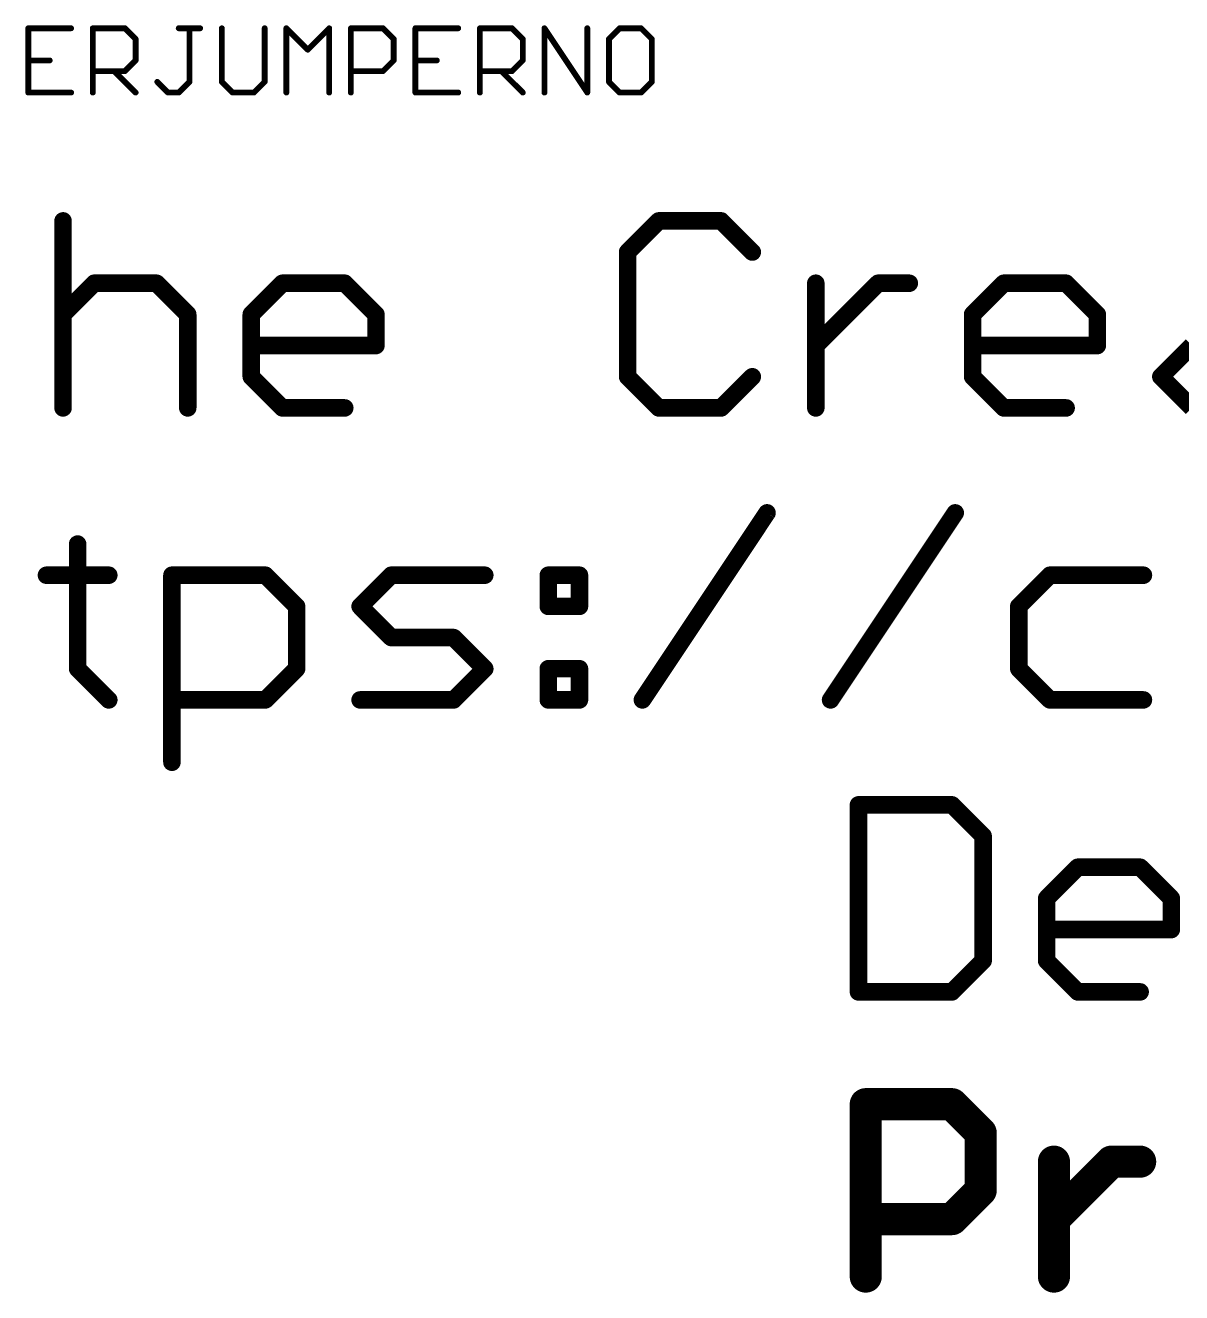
# Model space of a CAD drawing. Extents: x -25 to 82, y -12 to 21.
# Drawn here: x -0.82 to 9.24, y -11.43 to -0.41 of the extents above; entities that cross this region are included whole.
import ezdxf

# ---------------------------------------------------------------- set-up
doc = ezdxf.new("R2010")
doc.units = 0
doc.layers.add('27', color=253, linetype='CONTINUOUS')
doc.layers.add('51', color=53, linetype='CONTINUOUS')

msp = doc.modelspace()

# ---------------------------------------------------------------- linework, layer by layer
at = {"layer": '27', "const_width": 0.0508}
for points in [[(-0.4235, -0.4313), (-0.7964, -0.4313)], [(-0.7964, -0.4313), (-0.7964, -0.9906)], [(-0.2351, -0.9906), (-0.2351, -0.4313)], [(-0.2351, -0.4313), (0.0446, -0.4313)], [(0.0446, -0.4313), (0.1378, -0.5245)], [(0.5127, -0.4313), (0.6991, -0.4313)], [(0.6059, -0.8974), (0.6059, -0.4313)], [(0.8876, -0.4313), (0.8876, -0.8974)], [(1.2604, -0.8974), (1.2604, -0.4313)], [(1.4489, -0.9906), (1.4489, -0.4313)], [(1.4489, -0.4313), (1.6353, -0.6178)], [(1.6353, -0.6178), (1.8217, -0.4313)], [(1.8217, -0.4313), (1.8217, -0.9906)], [(2.0102, -0.9906), (2.0102, -0.4313)], [(2.0102, -0.4313), (2.2898, -0.4313)], [(2.2898, -0.4313), (2.383, -0.5245)], [(2.9443, -0.4313), (2.5715, -0.4313)], [(2.5715, -0.4313), (2.5715, -0.9906)], [(3.1328, -0.9906), (3.1328, -0.4313)], [(3.1328, -0.4313), (3.4124, -0.4313)], [(3.4124, -0.4313), (3.5057, -0.5245)], [(3.6941, -0.9906), (3.6941, -0.4313)], [(3.6941, -0.4313), (4.067, -0.9906)], [(4.067, -0.9906), (4.067, -0.4313)], [(4.3486, -0.4313), (4.2554, -0.5245)], [(4.5351, -0.4313), (4.3486, -0.4313)], [(4.6283, -0.5245), (4.5351, -0.4313)], [(0.1378, -0.5245), (0.1378, -0.711)], [(2.383, -0.5245), (2.383, -0.711)], [(3.5057, -0.5245), (3.5057, -0.711)], [(4.2554, -0.5245), (4.2554, -0.8974)], [(4.6283, -0.8974), (4.6283, -0.5245)], [(-0.7964, -0.711), (-0.6099, -0.711)], [(0.1378, -0.711), (0.0446, -0.8042)], [(2.383, -0.711), (2.2898, -0.8042)], [(2.5715, -0.711), (2.7579, -0.711)], [(3.5057, -0.711), (3.4124, -0.8042)], [(0.0446, -0.8042), (-0.2351, -0.8042)], [(-0.0486, -0.8042), (0.1378, -0.9906)], [(0.3263, -0.8974), (0.4195, -0.9906)], [(0.5127, -0.9906), (0.6059, -0.8974)], [(0.8876, -0.8974), (0.9808, -0.9906)], [(1.1672, -0.9906), (1.2604, -0.8974)], [(2.2898, -0.8042), (2.0102, -0.8042)], [(3.4124, -0.8042), (3.1328, -0.8042)], [(3.3192, -0.8042), (3.5057, -0.9906)], [(4.2554, -0.8974), (4.3486, -0.9906)], [(4.5351, -0.9906), (4.6283, -0.8974)], [(-0.7964, -0.9906), (-0.4235, -0.9906)], [(0.4195, -0.9906), (0.5127, -0.9906)], [(0.9808, -0.9906), (1.1672, -0.9906)], [(2.5715, -0.9906), (2.9443, -0.9906)], [(4.3486, -0.9906), (4.5351, -0.9906)]]:
    msp.add_lwpolyline(points, dxfattribs=at)
at = {"layer": '27', "const_width": 0.0254}
for points in [[(-0.7964, -0.4186, 1), (-0.7964, -0.444)], [(-0.7837, -0.4313, 1), (-0.8091, -0.4313)], [(-0.4235, -0.444, 1), (-0.4235, -0.4186)], [(-0.2224, -0.4313, 1), (-0.2478, -0.4313)], [(-0.2351, -0.4186, 1), (-0.2351, -0.444)], [(0.0536, -0.4223, 1), (0.0356, -0.4403)], [(0.0446, -0.444, 1), (0.0446, -0.4186)], [(0.5127, -0.4186, 1), (0.5127, -0.444)], [(0.6186, -0.4313, 1), (0.5932, -0.4313)], [(0.6991, -0.444, 1), (0.6991, -0.4186)], [(0.9003, -0.4313, 1), (0.8749, -0.4313)], [(1.2731, -0.4313, 1), (1.2477, -0.4313)], [(1.4616, -0.4313, 1), (1.4362, -0.4313)], [(1.4579, -0.4223, 1), (1.4399, -0.4403)], [(1.8344, -0.4313, 1), (1.809, -0.4313)], [(1.8307, -0.4403, 1), (1.8127, -0.4223)], [(2.0229, -0.4313, 1), (1.9975, -0.4313)], [(2.0102, -0.4186, 1), (2.0102, -0.444)], [(2.2988, -0.4223, 1), (2.2808, -0.4403)], [(2.2898, -0.444, 1), (2.2898, -0.4186)], [(2.5715, -0.4186, 1), (2.5715, -0.444)], [(2.5842, -0.4313, 1), (2.5588, -0.4313)], [(2.9443, -0.444, 1), (2.9443, -0.4186)], [(3.1455, -0.4313, 1), (3.1201, -0.4313)], [(3.1328, -0.4186, 1), (3.1328, -0.444)], [(3.4214, -0.4223, 1), (3.4035, -0.4403)], [(3.4124, -0.444, 1), (3.4124, -0.4186)], [(3.7068, -0.4313, 1), (3.6814, -0.4313)], [(3.7047, -0.4243, 1), (3.6835, -0.4384)], [(4.0797, -0.4313, 1), (4.0543, -0.4313)], [(4.3486, -0.4186, 1), (4.3486, -0.444)], [(4.3576, -0.4403, 1), (4.3397, -0.4223)], [(4.544, -0.4223, 1), (4.5261, -0.4403)], [(4.5351, -0.444, 1), (4.5351, -0.4186)], [(0.1505, -0.5245, 1), (0.1251, -0.5245)], [(0.1288, -0.5335, 1), (0.1468, -0.5156)], [(2.3957, -0.5245, 1), (2.3703, -0.5245)], [(2.3741, -0.5335, 1), (2.392, -0.5156)], [(3.5184, -0.5245, 1), (3.493, -0.5245)], [(3.4967, -0.5335, 1), (3.5146, -0.5156)], [(4.2681, -0.5245, 1), (4.2427, -0.5245)], [(4.2464, -0.5156, 1), (4.2644, -0.5335)], [(4.641, -0.5245, 1), (4.6156, -0.5245)], [(4.6193, -0.5335, 1), (4.6373, -0.5156)], [(1.6263, -0.6088, 1), (1.6443, -0.6267)], [(1.6263, -0.6267, 1), (1.6443, -0.6088)], [(-0.7964, -0.6983, 1), (-0.7964, -0.7237)], [(-0.6099, -0.7237, 1), (-0.6099, -0.6983)], [(0.1251, -0.711, 1), (0.1505, -0.711)], [(0.1468, -0.7199, 1), (0.1288, -0.702)], [(2.3703, -0.711, 1), (2.3957, -0.711)], [(2.392, -0.7199, 1), (2.3741, -0.702)], [(2.5715, -0.6983, 1), (2.5715, -0.7237)], [(2.7579, -0.7237, 1), (2.7579, -0.6983)], [(3.493, -0.711, 1), (3.5184, -0.711)], [(3.5146, -0.7199, 1), (3.4967, -0.702)], [(-0.2351, -0.7915, 1), (-0.2351, -0.8169)], [(-0.0396, -0.7952, 1), (-0.0576, -0.8132)], [(0.0356, -0.7952, 1), (0.0536, -0.8132)], [(0.0446, -0.8169, 1), (0.0446, -0.7915)], [(0.3352, -0.8884, 1), (0.3173, -0.9064)], [(0.6149, -0.9064, 1), (0.5969, -0.8884)], [(0.8965, -0.8884, 1), (0.8786, -0.9064)], [(1.2694, -0.9064, 1), (1.2514, -0.8884)], [(2.0102, -0.7915, 1), (2.0102, -0.8169)], [(2.2808, -0.7952, 1), (2.2988, -0.8132)], [(2.2898, -0.8169, 1), (2.2898, -0.7915)], [(3.1328, -0.7915, 1), (3.1328, -0.8169)], [(3.3282, -0.7952, 1), (3.3102, -0.8132)], [(3.4035, -0.7952, 1), (3.4214, -0.8132)], [(3.4124, -0.8169, 1), (3.4124, -0.7915)], [(4.2644, -0.8884, 1), (4.2464, -0.9064)], [(4.6373, -0.9064, 1), (4.6193, -0.8884)], [(-0.7964, -0.9779, 1), (-0.7964, -1.0033)], [(-0.8091, -0.9906, 1), (-0.7837, -0.9906)], [(-0.4235, -1.0033, 1), (-0.4235, -0.9779)], [(-0.2478, -0.9906, 1), (-0.2224, -0.9906)], [(0.1288, -0.9996, 1), (0.1468, -0.9816)], [(0.4195, -0.9779, 1), (0.4195, -1.0033)], [(0.4105, -0.9996, 1), (0.4284, -0.9816)], [(0.5037, -0.9816, 1), (0.5217, -0.9996)], [(0.5127, -1.0033, 1), (0.5127, -0.9779)], [(0.5932, -0.8974, 1), (0.6186, -0.8974)], [(0.8749, -0.8974, 1), (0.9003, -0.8974)], [(0.9808, -0.9779, 1), (0.9808, -1.0033)], [(0.9718, -0.9996, 1), (0.9898, -0.9816)], [(1.1582, -0.9816, 1), (1.1762, -0.9996)], [(1.1672, -1.0033, 1), (1.1672, -0.9779)], [(1.2477, -0.8974, 1), (1.2731, -0.8974)], [(1.4362, -0.9906, 1), (1.4616, -0.9906)], [(1.809, -0.9906, 1), (1.8344, -0.9906)], [(1.9975, -0.9906, 1), (2.0229, -0.9906)], [(2.5715, -0.9779, 1), (2.5715, -1.0033)], [(2.5588, -0.9906, 1), (2.5842, -0.9906)], [(2.9443, -1.0033, 1), (2.9443, -0.9779)], [(3.1201, -0.9906, 1), (3.1455, -0.9906)], [(3.4967, -0.9996, 1), (3.5146, -0.9816)], [(3.6814, -0.9906, 1), (3.7068, -0.9906)], [(4.0543, -0.9906, 1), (4.0797, -0.9906)], [(4.0564, -0.9976, 1), (4.0775, -0.9836)], [(4.2427, -0.8974, 1), (4.2681, -0.8974)], [(4.3486, -0.9779, 1), (4.3486, -1.0033)], [(4.3397, -0.9996, 1), (4.3576, -0.9816)], [(4.5261, -0.9816, 1), (4.544, -0.9996)], [(4.5351, -1.0033, 1), (4.5351, -0.9779)], [(4.6156, -0.8974, 1), (4.641, -0.8974)]]:
    msp.add_lwpolyline(points, format="xyb", dxfattribs=at)
at = {"layer": '51'}
for points, const_width in [([(-0.4936, -2.1068), (-0.4936, -3.7338)], 0.1524), ([(4.689, -2.1068), (4.4179, -2.378)], 0.1524), ([(5.2314, -2.1068), (4.689, -2.1068)], 0.1524), ([(5.5025, -2.378), (5.2314, -2.1068)], 0.1524), ([(4.4179, -2.378), (4.4179, -3.4626)], 0.1524), ([(-0.4936, -2.9203), (-0.2224, -2.6491)], 0.1524), ([(-0.2224, -2.6491), (0.3199, -2.6491)], 0.1524), ([(0.3199, -2.6491), (0.5911, -2.9203)], 0.1524), ([(1.1436, -2.9203), (1.4147, -2.6491)], 0.1524), ([(1.4147, -2.6491), (1.9571, -2.6491)], 0.1524), ([(1.9571, -2.6491), (2.2282, -2.9203)], 0.1524), ([(6.055, -3.7338), (6.055, -2.6491)], 0.1524), ([(6.055, -3.1915), (6.5974, -2.6491)], 0.1524), ([(6.5974, -2.6491), (6.8685, -2.6491)], 0.1524), ([(7.4193, -2.9203), (7.6905, -2.6491)], 0.1524), ([(7.6905, -2.6491), (8.2328, -2.6491)], 0.1524), ([(8.2328, -2.6491), (8.504, -2.9203)], 0.1524), ([(0.5911, -2.9203), (0.5911, -3.7338)], 0.1524), ([(1.1436, -3.4626), (1.1436, -2.9203)], 0.1524), ([(2.2282, -2.9203), (2.2282, -3.1915)], 0.1524), ([(7.4193, -3.4626), (7.4193, -2.9203)], 0.1524), ([(8.504, -2.9203), (8.504, -3.1915)], 0.1524), ([(2.2282, -3.1915), (1.1436, -3.1915)], 0.1524), ([(8.504, -3.1915), (7.4193, -3.1915)], 0.1524), ([(9.0565, -3.4626), (9.3276, -3.1915)], 0.1524), ([(1.4147, -3.7338), (1.1436, -3.4626)], 0.1524), ([(4.4179, -3.4626), (4.689, -3.7338)], 0.1524), ([(5.2314, -3.7338), (5.5025, -3.4626)], 0.1524), ([(7.6905, -3.7338), (7.4193, -3.4626)], 0.1524), ([(9.3276, -3.7338), (9.0565, -3.4626)], 0.1524), ([(1.9571, -3.7338), (1.4147, -3.7338)], 0.1524), ([(4.689, -3.7338), (5.2314, -3.7338)], 0.1524), ([(8.2328, -3.7338), (7.6905, -3.7338)], 0.1524), ([(4.5463, -6.2738), (5.6309, -4.6468)], 0.1524), ([(6.1834, -6.2738), (7.2681, -4.6468)], 0.1524), ([(-0.3669, -4.918), (-0.3669, -6.0026)], 0.1524), ([(-0.6381, -5.1891), (-0.0957, -5.1891)], 0.1524), ([(0.4534, -6.8161), (0.4534, -5.1891)], 0.1524), ([(0.4534, -5.1891), (1.2669, -5.1891)], 0.1524), ([(1.2669, -5.1891), (1.538, -5.4603)], 0.1524), ([(2.0905, -5.4603), (2.3617, -5.1891)], 0.1524), ([(2.3617, -5.1891), (3.1752, -5.1891)], 0.1524), ([(3.7277, -5.1891), (3.9989, -5.1891)], 0.1524), ([(3.7277, -5.4603), (3.7277, -5.1891)], 0.1524), ([(3.9989, -5.1891), (3.9989, -5.4603)], 0.1524), ([(8.0918, -5.1891), (7.8206, -5.4603)], 0.1524), ([(8.9053, -5.1891), (8.0918, -5.1891)], 0.1524), ([(1.538, -5.4603), (1.538, -6.0026)], 0.1524), ([(2.3617, -5.7315), (2.0905, -5.4603)], 0.1524), ([(3.9989, -5.4603), (3.7277, -5.4603)], 0.1524), ([(7.8206, -5.4603), (7.8206, -6.0026)], 0.1524), ([(2.904, -5.7315), (2.3617, -5.7315)], 0.1524), ([(3.1752, -6.0026), (2.904, -5.7315)], 0.1524), ([(-0.3669, -6.0026), (-0.0957, -6.2738)], 0.1524), ([(1.538, -6.0026), (1.2669, -6.2738)], 0.1524), ([(2.904, -6.2738), (3.1752, -6.0026)], 0.1524), ([(3.7277, -6.0026), (3.9989, -6.0026)], 0.1524), ([(3.7277, -6.2738), (3.7277, -6.0026)], 0.1524), ([(3.9989, -6.0026), (3.9989, -6.2738)], 0.1524), ([(7.8206, -6.0026), (8.0918, -6.2738)], 0.1524), ([(1.2669, -6.2738), (0.4534, -6.2738)], 0.1524), ([(2.0905, -6.2738), (2.904, -6.2738)], 0.1524), ([(3.9989, -6.2738), (3.7277, -6.2738)], 0.1524), ([(8.0918, -6.2738), (8.9053, -6.2738)], 0.1524), ([(6.4262, -7.1868), (6.4262, -8.8138)], 0.1524), ([(7.2397, -7.1868), (6.4262, -7.1868)], 0.1524), ([(7.5109, -7.458), (7.2397, -7.1868)], 0.1524), ([(7.5109, -8.5426), (7.5109, -7.458)], 0.1524), ([(8.0634, -8.0003), (8.3345, -7.7291)], 0.1524), ([(8.3345, -7.7291), (8.8769, -7.7291)], 0.1524), ([(8.8769, -7.7291), (9.148, -8.0003)], 0.1524), ([(8.0634, -8.5426), (8.0634, -8.0003)], 0.1524), ([(9.148, -8.0003), (9.148, -8.2715)], 0.1524), ([(9.148, -8.2715), (8.0634, -8.2715)], 0.1524), ([(7.2397, -8.8138), (7.5109, -8.5426)], 0.1524), ([(8.3345, -8.8138), (8.0634, -8.5426)], 0.1524), ([(6.4262, -8.8138), (7.2397, -8.8138)], 0.1524), ([(8.8769, -8.8138), (8.3345, -8.8138)], 0.1524), ([(6.4897, -11.2903), (6.4897, -9.7904)], 0.2794), ([(6.4897, -9.7904), (7.2396, -9.7904)], 0.2794), ([(7.2396, -9.7904), (7.4896, -10.0404)], 0.2794), ([(7.4896, -10.0404), (7.4896, -10.5404)], 0.2794), ([(8.1269, -11.2903), (8.1269, -10.2904)], 0.2794), ([(8.1269, -10.7903), (8.6268, -10.2904)], 0.2794), ([(8.6268, -10.2904), (8.8768, -10.2904)], 0.2794), ([(7.4896, -10.5404), (7.2396, -10.7903)], 0.2794), ([(7.2396, -10.7903), (6.4897, -10.7903)], 0.2794)]:
    msp.add_lwpolyline(points, dxfattribs=dict(at, const_width=const_width))
for points, const_width in [([(-0.4555, -2.1068, 1), (-0.5317, -2.1068)], 0.0762), ([(4.689, -2.0687, 1), (4.689, -2.1449)], 0.0762), ([(4.716, -2.1338, 1), (4.6621, -2.0799)], 0.0762), ([(5.2583, -2.0799, 1), (5.2044, -2.1338)], 0.0762), ([(5.2314, -2.1449, 1), (5.2314, -2.0687)], 0.0762), ([(4.3909, -2.351, 1), (4.4448, -2.4049)], 0.0762), ([(4.456, -2.378, 1), (4.3798, -2.378)], 0.0762), ([(5.4756, -2.4049, 1), (5.5295, -2.351)], 0.0762), ([(-0.2224, -2.611, 1), (-0.2224, -2.6872)], 0.0762), ([(-0.1955, -2.6761, 1), (-0.2494, -2.6222)], 0.0762), ([(0.3468, -2.6222, 1), (0.293, -2.6761)], 0.0762), ([(0.3199, -2.6872, 1), (0.3199, -2.611)], 0.0762), ([(1.4147, -2.611, 1), (1.4147, -2.6872)], 0.0762), ([(1.4417, -2.6761, 1), (1.3878, -2.6222)], 0.0762), ([(1.984, -2.6222, 1), (1.9301, -2.6761)], 0.0762), ([(1.9571, -2.6872, 1), (1.9571, -2.611)], 0.0762), ([(6.0931, -2.6491, 1), (6.0169, -2.6491)], 0.0762), ([(6.5974, -2.611, 1), (6.5974, -2.6872)], 0.0762), ([(6.6243, -2.6761, 1), (6.5704, -2.6222)], 0.0762), ([(6.8685, -2.6872, 1), (6.8685, -2.611)], 0.0762), ([(7.6905, -2.611, 1), (7.6905, -2.6872)], 0.0762), ([(7.7174, -2.6761, 1), (7.6635, -2.6222)], 0.0762), ([(8.2598, -2.6222, 1), (8.2059, -2.6761)], 0.0762), ([(8.2328, -2.6872, 1), (8.2328, -2.611)], 0.0762), ([(-0.5205, -2.8934, 1), (-0.4667, -2.9472)], 0.0762), ([(0.6292, -2.9203, 1), (0.553, -2.9203)], 0.0762), ([(0.5641, -2.9472, 1), (0.618, -2.8934)], 0.0762), ([(1.1817, -2.9203, 1), (1.1055, -2.9203)], 0.0762), ([(1.1166, -2.8934, 1), (1.1705, -2.9472)], 0.0762), ([(2.2663, -2.9203, 1), (2.1901, -2.9203)], 0.0762), ([(2.2013, -2.9472, 1), (2.2552, -2.8934)], 0.0762), ([(7.4574, -2.9203, 1), (7.3812, -2.9203)], 0.0762), ([(7.3924, -2.8934, 1), (7.4463, -2.9472)], 0.0762), ([(8.5421, -2.9203, 1), (8.4659, -2.9203)], 0.0762), ([(8.477, -2.9472, 1), (8.5309, -2.8934)], 0.0762), ([(1.1436, -3.1534, 1), (1.1436, -3.2296)], 0.0762), ([(2.1901, -3.1915, 1), (2.2663, -3.1915)], 0.0762), ([(2.2282, -3.2296, 1), (2.2282, -3.1534)], 0.0762), ([(6.0281, -3.1645, 1), (6.082, -3.2184)], 0.0762), ([(7.4193, -3.1534, 1), (7.4193, -3.2296)], 0.0762), ([(8.4659, -3.1915, 1), (8.5421, -3.1915)], 0.0762), ([(8.504, -3.2296, 1), (8.504, -3.1534)], 0.0762), ([(1.1705, -3.4357, 1), (1.1166, -3.4896)], 0.0762), ([(4.4448, -3.4357, 1), (4.3909, -3.4896)], 0.0762), ([(5.5295, -3.4896, 1), (5.4756, -3.4357)], 0.0762), ([(7.4463, -3.4357, 1), (7.3924, -3.4896)], 0.0762), ([(9.0834, -3.4357, 1), (9.0295, -3.4896)], 0.0762), ([(9.0295, -3.4357, 1), (9.0834, -3.4896)], 0.0762), ([(1.1055, -3.4626, 1), (1.1817, -3.4626)], 0.0762), ([(4.3798, -3.4626, 1), (4.456, -3.4626)], 0.0762), ([(7.3812, -3.4626, 1), (7.4574, -3.4626)], 0.0762), ([(-0.5317, -3.7338, 1), (-0.4555, -3.7338)], 0.0762), ([(0.553, -3.7338, 1), (0.6292, -3.7338)], 0.0762), ([(1.4147, -3.6957, 1), (1.4147, -3.7719)], 0.0762), ([(1.3878, -3.7607, 1), (1.4417, -3.7069)], 0.0762), ([(1.9571, -3.7719, 1), (1.9571, -3.6957)], 0.0762), ([(4.689, -3.6957, 1), (4.689, -3.7719)], 0.0762), ([(4.6621, -3.7607, 1), (4.716, -3.7069)], 0.0762), ([(5.2044, -3.7069, 1), (5.2583, -3.7607)], 0.0762), ([(5.2314, -3.7719, 1), (5.2314, -3.6957)], 0.0762), ([(6.0169, -3.7338, 1), (6.0931, -3.7338)], 0.0762), ([(7.6905, -3.6957, 1), (7.6905, -3.7719)], 0.0762), ([(7.6635, -3.7607, 1), (7.7174, -3.7069)], 0.0762), ([(8.2328, -3.7719, 1), (8.2328, -3.6957)], 0.0762), ([(5.6626, -4.6679, 1), (5.5992, -4.6257)], 0.0762), ([(7.2998, -4.6679, 1), (7.2364, -4.6257)], 0.0762), ([(-0.3288, -4.918, 1), (-0.405, -4.918)], 0.0762), ([(-0.6381, -5.151, 1), (-0.6381, -5.2272)], 0.0762), ([(-0.0957, -5.2272, 1), (-0.0957, -5.151)], 0.0762), ([(0.4915, -5.1891, 1), (0.4153, -5.1891)], 0.0762), ([(0.4534, -5.151, 1), (0.4534, -5.2272)], 0.0762), ([(1.2938, -5.1622, 1), (1.2399, -5.2161)], 0.0762), ([(1.2669, -5.2272, 1), (1.2669, -5.151)], 0.0762), ([(2.3617, -5.151, 1), (2.3617, -5.2272)], 0.0762), ([(2.3886, -5.2161, 1), (2.3348, -5.1622)], 0.0762), ([(3.1752, -5.2272, 1), (3.1752, -5.151)], 0.0762), ([(3.7277, -5.151, 1), (3.7277, -5.2272)], 0.0762), ([(3.7658, -5.1891, 1), (3.6896, -5.1891)], 0.0762), ([(4.037, -5.1891, 1), (3.9608, -5.1891)], 0.0762), ([(3.9989, -5.2272, 1), (3.9989, -5.151)], 0.0762), ([(8.0918, -5.151, 1), (8.0918, -5.2272)], 0.0762), ([(8.1187, -5.2161, 1), (8.0648, -5.1622)], 0.0762), ([(8.9053, -5.2272, 1), (8.9053, -5.151)], 0.0762), ([(1.5761, -5.4603, 1), (1.4999, -5.4603)], 0.0762), ([(1.5111, -5.4872, 1), (1.565, -5.4334)], 0.0762), ([(2.1175, -5.4334, 1), (2.0636, -5.4872)], 0.0762), ([(2.0636, -5.4334, 1), (2.1175, -5.4872)], 0.0762), ([(3.7277, -5.4222, 1), (3.7277, -5.4984)], 0.0762), ([(3.9989, -5.4984, 1), (3.9989, -5.4222)], 0.0762), ([(7.8587, -5.4603, 1), (7.7825, -5.4603)], 0.0762), ([(7.7936, -5.4334, 1), (7.8475, -5.4872)], 0.0762), ([(3.6896, -5.4603, 1), (3.7658, -5.4603)], 0.0762), ([(3.9608, -5.4603, 1), (4.037, -5.4603)], 0.0762), ([(2.3617, -5.6934, 1), (2.3617, -5.7696)], 0.0762), ([(2.3348, -5.7584, 1), (2.3886, -5.7045)], 0.0762), ([(2.931, -5.7045, 1), (2.8771, -5.7584)], 0.0762), ([(2.904, -5.7696, 1), (2.904, -5.6934)], 0.0762), ([(-0.3399, -5.9757, 1), (-0.3938, -6.0296)], 0.0762), ([(1.565, -6.0296, 1), (1.5111, -5.9757)], 0.0762), ([(3.2021, -6.0296, 1), (3.1483, -5.9757)], 0.0762), ([(3.1483, -6.0296, 1), (3.2021, -5.9757)], 0.0762), ([(3.7277, -5.9645, 1), (3.7277, -6.0407)], 0.0762), ([(3.7658, -6.0026, 1), (3.6896, -6.0026)], 0.0762), ([(4.037, -6.0026, 1), (3.9608, -6.0026)], 0.0762), ([(3.9989, -6.0407, 1), (3.9989, -5.9645)], 0.0762), ([(7.8475, -5.9757, 1), (7.7936, -6.0296)], 0.0762), ([(-0.405, -6.0026, 1), (-0.3288, -6.0026)], 0.0762), ([(1.4999, -6.0026, 1), (1.5761, -6.0026)], 0.0762), ([(7.7825, -6.0026, 1), (7.8587, -6.0026)], 0.0762), ([(-0.1227, -6.3007, 1), (-0.0688, -6.2469)], 0.0762), ([(0.4534, -6.2357, 1), (0.4534, -6.3119)], 0.0762), ([(1.2399, -6.2469, 1), (1.2938, -6.3007)], 0.0762), ([(1.2669, -6.3119, 1), (1.2669, -6.2357)], 0.0762), ([(2.0905, -6.2357, 1), (2.0905, -6.3119)], 0.0762), ([(2.8771, -6.2469, 1), (2.931, -6.3007)], 0.0762), ([(2.904, -6.3119, 1), (2.904, -6.2357)], 0.0762), ([(3.7277, -6.2357, 1), (3.7277, -6.3119)], 0.0762), ([(3.6896, -6.2738, 1), (3.7658, -6.2738)], 0.0762), ([(3.9608, -6.2738, 1), (4.037, -6.2738)], 0.0762), ([(3.9989, -6.3119, 1), (3.9989, -6.2357)], 0.0762), ([(4.5146, -6.2527, 1), (4.578, -6.2949)], 0.0762), ([(6.1517, -6.2527, 1), (6.2151, -6.2949)], 0.0762), ([(8.0918, -6.2357, 1), (8.0918, -6.3119)], 0.0762), ([(8.0648, -6.3007, 1), (8.1187, -6.2469)], 0.0762), ([(8.9053, -6.3119, 1), (8.9053, -6.2357)], 0.0762), ([(0.4153, -6.8161, 1), (0.4915, -6.8161)], 0.0762), ([(6.4643, -7.1868, 1), (6.3881, -7.1868)], 0.0762), ([(6.4262, -7.1487, 1), (6.4262, -7.2249)], 0.0762), ([(7.2666, -7.1599, 1), (7.2128, -7.2138)], 0.0762), ([(7.2397, -7.2249, 1), (7.2397, -7.1487)], 0.0762), ([(7.549, -7.458, 1), (7.4728, -7.458)], 0.0762), ([(7.4839, -7.4849, 1), (7.5378, -7.431)], 0.0762), ([(8.3345, -7.691, 1), (8.3345, -7.7672)], 0.0762), ([(8.3615, -7.7561, 1), (8.3076, -7.7022)], 0.0762), ([(8.9038, -7.7022, 1), (8.8499, -7.7561)], 0.0762), ([(8.8769, -7.7672, 1), (8.8769, -7.691)], 0.0762), ([(8.1015, -8.0003, 1), (8.0253, -8.0003)], 0.0762), ([(8.0364, -7.9734, 1), (8.0903, -8.0272)], 0.0762), ([(9.1861, -8.0003, 1), (9.1099, -8.0003)], 0.0762), ([(9.1211, -8.0272, 1), (9.175, -7.9734)], 0.0762), ([(8.0634, -8.2334, 1), (8.0634, -8.3096)], 0.0762), ([(9.1099, -8.2715, 1), (9.1861, -8.2715)], 0.0762), ([(9.148, -8.3096, 1), (9.148, -8.2334)], 0.0762), ([(7.5378, -8.5696, 1), (7.4839, -8.5157)], 0.0762), ([(8.0903, -8.5157, 1), (8.0364, -8.5696)], 0.0762), ([(7.4728, -8.5426, 1), (7.549, -8.5426)], 0.0762), ([(8.0253, -8.5426, 1), (8.1015, -8.5426)], 0.0762), ([(6.4262, -8.7757, 1), (6.4262, -8.8519)], 0.0762), ([(6.3881, -8.8138, 1), (6.4643, -8.8138)], 0.0762), ([(7.2128, -8.7869, 1), (7.2666, -8.8407)], 0.0762), ([(7.2397, -8.8519, 1), (7.2397, -8.7757)], 0.0762), ([(8.3345, -8.7757, 1), (8.3345, -8.8519)], 0.0762), ([(8.3076, -8.8407, 1), (8.3615, -8.7869)], 0.0762), ([(8.8769, -8.8519, 1), (8.8769, -8.7757)], 0.0762), ([(6.4897, -9.7206, 1), (6.4897, -9.8603)], 0.1397), ([(6.5595, -9.7904, 1), (6.4199, -9.7904)], 0.1397), ([(7.289, -9.741, 1), (7.1902, -9.8398)], 0.1397), ([(7.2396, -9.8603, 1), (7.2396, -9.7206)], 0.1397), ([(7.5595, -10.0404, 1), (7.4198, -10.0404)], 0.1397), ([(7.4402, -10.0898, 1), (7.539, -9.991)], 0.1397), ([(8.1967, -10.2904, 1), (8.057, -10.2904)], 0.1397), ([(8.6268, -10.2205, 1), (8.6268, -10.3602)], 0.1397), ([(8.6762, -10.3398, 1), (8.5774, -10.241)], 0.1397), ([(8.8768, -10.3602, 1), (8.8768, -10.2205)], 0.1397), ([(7.4198, -10.5404, 1), (7.5595, -10.5404)], 0.1397), ([(7.539, -10.5898, 1), (7.4402, -10.491)], 0.1397), ([(6.4897, -10.7205, 1), (6.4897, -10.8602)], 0.1397), ([(7.1902, -10.7409, 1), (7.289, -10.8397)], 0.1397), ([(7.2396, -10.8602, 1), (7.2396, -10.7205)], 0.1397), ([(8.0775, -10.7409, 1), (8.1762, -10.8397)], 0.1397), ([(6.4199, -11.2903, 1), (6.5595, -11.2903)], 0.1397), ([(8.057, -11.2903, 1), (8.1967, -11.2903)], 0.1397)]:
    msp.add_lwpolyline(points, format="xyb", dxfattribs=dict(at, const_width=const_width))

doc.saveas('drawing.dxf')
